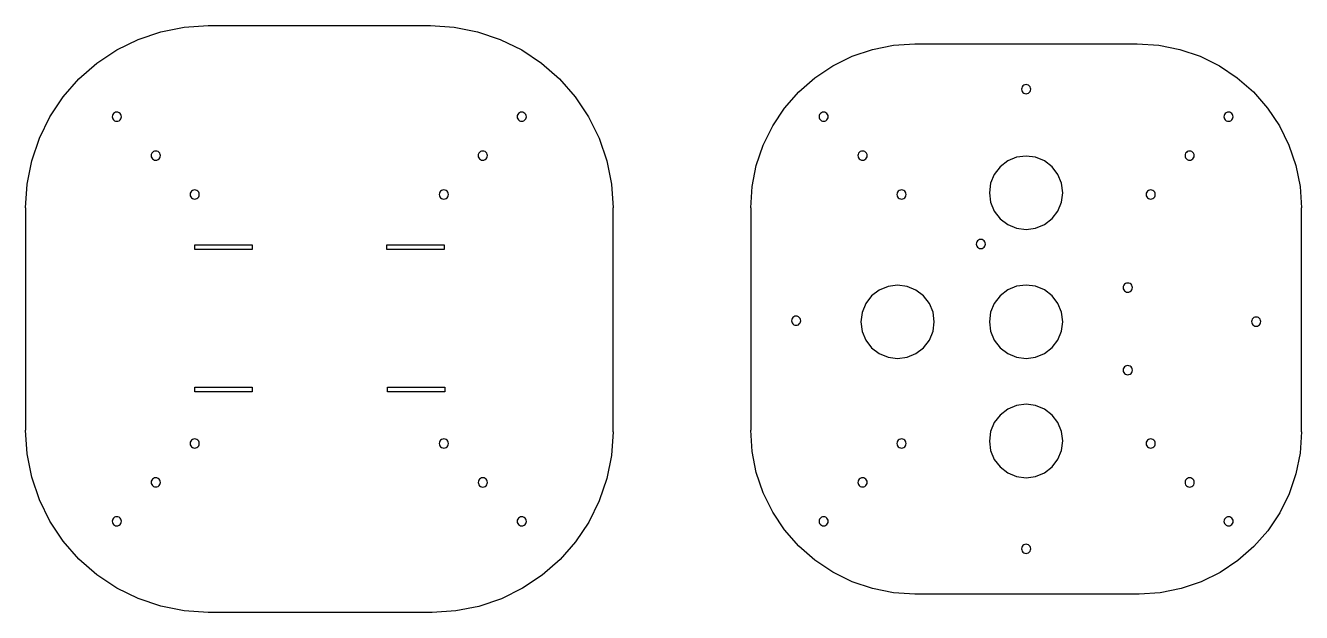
# Model space of a CAD drawing. Extents: x -8.3 to 9.1, y -8.4 to 9.
# Drawn here: x -8.27 to 9.1, y -8.41 to -0.41 of the extents above; entities that cross this region are included whole.
import ezdxf

# ---------------------------------------------------------------- set-up
doc = ezdxf.new("R2010")
doc.units = 0
doc.header["$MEASUREMENT"] = 0
doc.layers.get('0').update_dxf_attribs({"linetype": 'CONTINUOUS'})

msp = doc.modelspace()

# ---------------------------------------------------------------- linework, layer by layer
for p, q in [((-6.739, -0.6), (-6.431, -0.496)), ((-6.431, -0.496), (-6.112, -0.432)), ((-6.112, -0.432), (-5.788, -0.411)), ((-5.788, -0.411), (-2.76, -0.411)), ((-2.76, -0.411), (-2.436, -0.432)), ((-2.436, -0.432), (-2.117, -0.496)), ((-2.117, -0.496), (-1.809, -0.6)), ((-7.031, -0.744), (-6.739, -0.6)), ((-1.809, -0.6), (-1.517, -0.744)), ((3.259, -0.737), (3.545, -0.68)), ((3.545, -0.68), (3.837, -0.661)), ((3.837, -0.661), (6.865, -0.661)), ((6.865, -0.661), (7.157, -0.68)), ((7.157, -0.68), (7.444, -0.737)), ((-7.301, -0.925), (-7.031, -0.744)), ((-1.517, -0.744), (-1.247, -0.925)), ((2.719, -0.961), (2.982, -0.831)), ((2.982, -0.831), (3.259, -0.737)), ((7.444, -0.737), (7.721, -0.831)), ((7.721, -0.831), (7.983, -0.961)), ((-7.546, -1.139), (-7.301, -0.925)), ((-1.247, -0.925), (-1.002, -1.139)), ((2.476, -1.123), (2.719, -0.961)), ((7.983, -0.961), (8.226, -1.123)), ((-7.76, -1.384), (-7.546, -1.139)), ((-1.002, -1.139), (-0.788, -1.384)), ((2.256, -1.316), (2.476, -1.123)), ((8.226, -1.123), (8.446, -1.316)), ((-7.941, -1.654), (-7.76, -1.384)), ((-0.788, -1.384), (-0.607, -1.654)), ((2.063, -1.536), (2.256, -1.316)), ((5.291, -1.263), (5.289, -1.279)), ((5.289, -1.279), (5.291, -1.295)), ((5.297, -1.248), (5.291, -1.263)), ((5.291, -1.295), (5.297, -1.31)), ((5.307, -1.235), (5.297, -1.248)), ((5.297, -1.31), (5.307, -1.323)), ((5.32, -1.225), (5.307, -1.235)), ((5.307, -1.323), (5.32, -1.333)), ((5.335, -1.219), (5.32, -1.225)), ((5.32, -1.333), (5.335, -1.339)), ((5.351, -1.217), (5.335, -1.219)), ((5.335, -1.339), (5.351, -1.342)), ((5.367, -1.219), (5.351, -1.217)), ((5.351, -1.342), (5.367, -1.339)), ((5.382, -1.225), (5.367, -1.219)), ((5.367, -1.339), (5.382, -1.333)), ((5.395, -1.235), (5.382, -1.225)), ((5.382, -1.333), (5.395, -1.323)), ((5.405, -1.248), (5.395, -1.235)), ((5.395, -1.323), (5.405, -1.31)), ((5.411, -1.263), (5.405, -1.248)), ((5.405, -1.31), (5.411, -1.295)), ((5.414, -1.279), (5.411, -1.263)), ((5.411, -1.295), (5.414, -1.279)), ((8.446, -1.316), (8.639, -1.536)), ((1.901, -1.779), (2.063, -1.536)), ((8.639, -1.536), (8.802, -1.779)), ((-8.085, -1.946), (-7.941, -1.654)), ((-7.091, -1.638), (-7.093, -1.654)), ((-7.093, -1.654), (-7.091, -1.67)), ((-7.085, -1.623), (-7.091, -1.638)), ((-7.091, -1.67), (-7.085, -1.685)), ((-7.075, -1.61), (-7.085, -1.623)), ((-7.085, -1.685), (-7.075, -1.698)), ((-7.062, -1.6), (-7.075, -1.61)), ((-7.075, -1.698), (-7.062, -1.708)), ((-7.047, -1.594), (-7.062, -1.6)), ((-7.062, -1.708), (-7.047, -1.714)), ((-7.031, -1.592), (-7.047, -1.594)), ((-7.047, -1.714), (-7.031, -1.717)), ((-7.015, -1.594), (-7.031, -1.592)), ((-7.031, -1.717), (-7.015, -1.714)), ((-7, -1.6), (-7.015, -1.594)), ((-7.015, -1.714), (-7, -1.708)), ((-6.987, -1.61), (-7, -1.6)), ((-7, -1.708), (-6.987, -1.698)), ((-6.977, -1.623), (-6.987, -1.61)), ((-6.987, -1.698), (-6.977, -1.685)), ((-6.97, -1.638), (-6.977, -1.623)), ((-6.977, -1.685), (-6.97, -1.67)), ((-6.968, -1.654), (-6.97, -1.638)), ((-6.97, -1.67), (-6.968, -1.654)), ((-1.577, -1.638), (-1.579, -1.654)), ((-1.579, -1.654), (-1.577, -1.67)), ((-1.571, -1.623), (-1.577, -1.638)), ((-1.577, -1.67), (-1.571, -1.685)), ((-1.561, -1.61), (-1.571, -1.623)), ((-1.571, -1.685), (-1.561, -1.698)), ((-1.548, -1.6), (-1.561, -1.61)), ((-1.561, -1.698), (-1.548, -1.708)), ((-1.533, -1.594), (-1.548, -1.6)), ((-1.548, -1.708), (-1.533, -1.714)), ((-1.517, -1.592), (-1.533, -1.594)), ((-1.533, -1.714), (-1.517, -1.717)), ((-1.501, -1.594), (-1.517, -1.592)), ((-1.517, -1.717), (-1.501, -1.714)), ((-1.486, -1.6), (-1.501, -1.594)), ((-1.501, -1.714), (-1.486, -1.708)), ((-1.473, -1.61), (-1.486, -1.6)), ((-1.486, -1.708), (-1.473, -1.698)), ((-1.463, -1.623), (-1.473, -1.61)), ((-1.473, -1.698), (-1.463, -1.685)), ((-1.457, -1.638), (-1.463, -1.623)), ((-1.463, -1.685), (-1.457, -1.67)), ((-1.454, -1.654), (-1.457, -1.638)), ((-1.457, -1.67), (-1.454, -1.654)), ((-0.607, -1.654), (-0.463, -1.946)), ((2.534, -1.638), (2.532, -1.654)), ((2.532, -1.654), (2.534, -1.67)), ((2.54, -1.623), (2.534, -1.638)), ((2.534, -1.67), (2.54, -1.685)), ((2.55, -1.61), (2.54, -1.623)), ((2.54, -1.685), (2.55, -1.698)), ((2.563, -1.6), (2.55, -1.61)), ((2.55, -1.698), (2.563, -1.708)), ((2.578, -1.594), (2.563, -1.6)), ((2.563, -1.708), (2.578, -1.714)), ((2.594, -1.592), (2.578, -1.594)), ((2.578, -1.714), (2.594, -1.717)), ((2.61, -1.594), (2.594, -1.592)), ((2.594, -1.717), (2.61, -1.714)), ((2.625, -1.6), (2.61, -1.594)), ((2.61, -1.714), (2.625, -1.708)), ((2.638, -1.61), (2.625, -1.6)), ((2.625, -1.708), (2.638, -1.698)), ((2.648, -1.623), (2.638, -1.61)), ((2.638, -1.698), (2.648, -1.685)), ((2.655, -1.638), (2.648, -1.623)), ((2.648, -1.685), (2.655, -1.67)), ((2.657, -1.654), (2.655, -1.638)), ((2.655, -1.67), (2.657, -1.654)), ((8.048, -1.638), (8.046, -1.654)), ((8.046, -1.654), (8.048, -1.67)), ((8.054, -1.623), (8.048, -1.638)), ((8.048, -1.67), (8.054, -1.685)), ((8.064, -1.61), (8.054, -1.623)), ((8.054, -1.685), (8.064, -1.698)), ((8.077, -1.6), (8.064, -1.61)), ((8.064, -1.698), (8.077, -1.708)), ((8.092, -1.594), (8.077, -1.6)), ((8.077, -1.708), (8.092, -1.714)), ((8.108, -1.592), (8.092, -1.594)), ((8.092, -1.714), (8.108, -1.717)), ((8.124, -1.594), (8.108, -1.592)), ((8.108, -1.717), (8.124, -1.714)), ((8.139, -1.6), (8.124, -1.594)), ((8.124, -1.714), (8.139, -1.708)), ((8.152, -1.61), (8.139, -1.6)), ((8.139, -1.708), (8.152, -1.698)), ((8.162, -1.623), (8.152, -1.61)), ((8.152, -1.698), (8.162, -1.685)), ((8.168, -1.638), (8.162, -1.623)), ((8.162, -1.685), (8.168, -1.67)), ((8.171, -1.654), (8.168, -1.638)), ((8.168, -1.67), (8.171, -1.654)), ((1.771, -2.041), (1.901, -1.779)), ((8.802, -1.779), (8.931, -2.041)), ((-8.189, -2.254), (-8.085, -1.946)), ((-0.463, -1.946), (-0.359, -2.254)), ((1.677, -2.318), (1.771, -2.041)), ((8.931, -2.041), (9.025, -2.318)), ((-8.253, -2.572), (-8.189, -2.254)), ((-6.561, -2.168), (-6.563, -2.184)), ((-6.563, -2.184), (-6.561, -2.2)), ((-6.555, -2.153), (-6.561, -2.168)), ((-6.561, -2.2), (-6.555, -2.216)), ((-6.545, -2.14), (-6.555, -2.153)), ((-6.555, -2.216), (-6.545, -2.228)), ((-6.532, -2.13), (-6.545, -2.14)), ((-6.545, -2.228), (-6.532, -2.238)), ((-6.517, -2.124), (-6.532, -2.13)), ((-6.532, -2.238), (-6.517, -2.245)), ((-6.5, -2.122), (-6.517, -2.124)), ((-6.517, -2.245), (-6.5, -2.247)), ((-6.484, -2.124), (-6.5, -2.122)), ((-6.5, -2.247), (-6.484, -2.245)), ((-6.469, -2.13), (-6.484, -2.124)), ((-6.484, -2.245), (-6.469, -2.238)), ((-6.456, -2.14), (-6.469, -2.13)), ((-6.469, -2.238), (-6.456, -2.228)), ((-6.446, -2.153), (-6.456, -2.14)), ((-6.456, -2.228), (-6.446, -2.216)), ((-6.44, -2.168), (-6.446, -2.153)), ((-6.446, -2.216), (-6.44, -2.2)), ((-6.438, -2.184), (-6.44, -2.168)), ((-6.44, -2.2), (-6.438, -2.184)), ((-2.108, -2.168), (-2.11, -2.184)), ((-2.11, -2.184), (-2.108, -2.2)), ((-2.101, -2.153), (-2.108, -2.168)), ((-2.108, -2.2), (-2.101, -2.216)), ((-2.091, -2.14), (-2.101, -2.153)), ((-2.101, -2.216), (-2.091, -2.228)), ((-2.079, -2.13), (-2.091, -2.14)), ((-2.091, -2.228), (-2.079, -2.238)), ((-2.063, -2.124), (-2.079, -2.13)), ((-2.079, -2.238), (-2.063, -2.245)), ((-2.047, -2.122), (-2.063, -2.124)), ((-2.063, -2.245), (-2.047, -2.247)), ((-2.031, -2.124), (-2.047, -2.122)), ((-2.047, -2.247), (-2.031, -2.245)), ((-2.016, -2.13), (-2.031, -2.124)), ((-2.031, -2.245), (-2.016, -2.238)), ((-2.003, -2.14), (-2.016, -2.13)), ((-2.016, -2.238), (-2.003, -2.228)), ((-1.993, -2.153), (-2.003, -2.14)), ((-2.003, -2.228), (-1.993, -2.216)), ((-1.987, -2.168), (-1.993, -2.153)), ((-1.993, -2.216), (-1.987, -2.2)), ((-1.985, -2.184), (-1.987, -2.168)), ((-1.987, -2.2), (-1.985, -2.184)), ((-0.359, -2.254), (-0.295, -2.572)), ((3.064, -2.168), (3.062, -2.184)), ((3.062, -2.184), (3.064, -2.2)), ((3.07, -2.153), (3.064, -2.168)), ((3.064, -2.2), (3.07, -2.216)), ((3.08, -2.14), (3.07, -2.153)), ((3.07, -2.216), (3.08, -2.228)), ((3.093, -2.13), (3.08, -2.14)), ((3.08, -2.228), (3.093, -2.238)), ((3.108, -2.124), (3.093, -2.13)), ((3.093, -2.238), (3.108, -2.245)), ((3.125, -2.122), (3.108, -2.124)), ((3.108, -2.245), (3.125, -2.247)), ((3.141, -2.124), (3.125, -2.122)), ((3.125, -2.247), (3.141, -2.245)), ((3.156, -2.13), (3.141, -2.124)), ((3.141, -2.245), (3.156, -2.238)), ((3.169, -2.14), (3.156, -2.13)), ((3.156, -2.238), (3.169, -2.228)), ((3.179, -2.153), (3.169, -2.14)), ((3.169, -2.228), (3.179, -2.216)), ((3.185, -2.168), (3.179, -2.153)), ((3.179, -2.216), (3.185, -2.2)), ((3.187, -2.184), (3.185, -2.168)), ((3.185, -2.2), (3.187, -2.184)), ((5.101, -2.257), (4.997, -2.337)), ((5.221, -2.207), (5.101, -2.257)), ((5.351, -2.19), (5.221, -2.207)), ((5.48, -2.207), (5.351, -2.19)), ((5.601, -2.257), (5.48, -2.207)), ((5.704, -2.336), (5.601, -2.257)), ((7.517, -2.168), (7.515, -2.184)), ((7.515, -2.184), (7.517, -2.2)), ((7.524, -2.153), (7.517, -2.168)), ((7.517, -2.2), (7.524, -2.216)), ((7.534, -2.14), (7.524, -2.153)), ((7.524, -2.216), (7.534, -2.228)), ((7.546, -2.13), (7.534, -2.14)), ((7.534, -2.228), (7.546, -2.238)), ((7.562, -2.124), (7.546, -2.13)), ((7.546, -2.238), (7.562, -2.245)), ((7.578, -2.122), (7.562, -2.124)), ((7.562, -2.245), (7.578, -2.247)), ((7.594, -2.124), (7.578, -2.122)), ((7.578, -2.247), (7.594, -2.245)), ((7.609, -2.13), (7.594, -2.124)), ((7.594, -2.245), (7.609, -2.238)), ((7.622, -2.14), (7.609, -2.13)), ((7.609, -2.238), (7.622, -2.228)), ((7.632, -2.153), (7.622, -2.14)), ((7.622, -2.228), (7.632, -2.216)), ((7.638, -2.168), (7.632, -2.153)), ((7.632, -2.216), (7.638, -2.2)), ((7.64, -2.184), (7.638, -2.168)), ((7.638, -2.2), (7.64, -2.184)), ((1.62, -2.605), (1.677, -2.318)), ((4.997, -2.337), (4.918, -2.44)), ((5.784, -2.44), (5.704, -2.336)), ((9.025, -2.318), (9.082, -2.605)), ((-8.274, -2.897), (-8.253, -2.572)), ((-0.295, -2.572), (-0.274, -2.897)), ((1.601, -2.897), (1.62, -2.605)), ((4.868, -2.561), (4.851, -2.69)), ((4.918, -2.44), (4.868, -2.561)), ((5.834, -2.56), (5.784, -2.44)), ((5.851, -2.69), (5.834, -2.56)), ((9.082, -2.605), (9.101, -2.897)), ((-6.031, -2.698), (-6.033, -2.715)), ((-6.033, -2.715), (-6.031, -2.731)), ((-6.024, -2.683), (-6.031, -2.698)), ((-6.031, -2.731), (-6.024, -2.746)), ((-6.014, -2.67), (-6.024, -2.683)), ((-6.024, -2.746), (-6.014, -2.759)), ((-6.001, -2.66), (-6.014, -2.67)), ((-6.014, -2.759), (-6.001, -2.769)), ((-5.986, -2.654), (-6.001, -2.66)), ((-6.001, -2.769), (-5.986, -2.775)), ((-5.97, -2.652), (-5.986, -2.654)), ((-5.986, -2.775), (-5.97, -2.777)), ((-5.954, -2.654), (-5.97, -2.652)), ((-5.97, -2.777), (-5.954, -2.775)), ((-5.939, -2.66), (-5.954, -2.654)), ((-5.954, -2.775), (-5.939, -2.769)), ((-5.926, -2.67), (-5.939, -2.66)), ((-5.939, -2.769), (-5.926, -2.759)), ((-5.916, -2.683), (-5.926, -2.67)), ((-5.926, -2.759), (-5.916, -2.746)), ((-5.91, -2.698), (-5.916, -2.683)), ((-5.916, -2.746), (-5.91, -2.731)), ((-5.908, -2.715), (-5.91, -2.698)), ((-5.91, -2.731), (-5.908, -2.715)), ((-2.638, -2.698), (-2.64, -2.715)), ((-2.64, -2.715), (-2.638, -2.731)), ((-2.632, -2.683), (-2.638, -2.698)), ((-2.638, -2.731), (-2.632, -2.746)), ((-2.622, -2.67), (-2.632, -2.683)), ((-2.632, -2.746), (-2.622, -2.759)), ((-2.609, -2.66), (-2.622, -2.67)), ((-2.622, -2.759), (-2.609, -2.769)), ((-2.594, -2.654), (-2.609, -2.66)), ((-2.609, -2.769), (-2.594, -2.775)), ((-2.578, -2.652), (-2.594, -2.654)), ((-2.594, -2.775), (-2.578, -2.777)), ((-2.561, -2.654), (-2.578, -2.652)), ((-2.578, -2.777), (-2.561, -2.775)), ((-2.546, -2.66), (-2.561, -2.654)), ((-2.561, -2.775), (-2.546, -2.769)), ((-2.533, -2.67), (-2.546, -2.66)), ((-2.546, -2.769), (-2.533, -2.759)), ((-2.523, -2.683), (-2.533, -2.67)), ((-2.533, -2.759), (-2.523, -2.746)), ((-2.517, -2.698), (-2.523, -2.683)), ((-2.523, -2.746), (-2.517, -2.731)), ((-2.515, -2.715), (-2.517, -2.698)), ((-2.517, -2.731), (-2.515, -2.715)), ((3.594, -2.698), (3.592, -2.715)), ((3.592, -2.715), (3.594, -2.731)), ((3.601, -2.683), (3.594, -2.698)), ((3.594, -2.731), (3.601, -2.746)), ((3.611, -2.67), (3.601, -2.683)), ((3.601, -2.746), (3.611, -2.759)), ((3.624, -2.66), (3.611, -2.67)), ((3.611, -2.759), (3.624, -2.769)), ((3.639, -2.654), (3.624, -2.66)), ((3.624, -2.769), (3.639, -2.775)), ((3.655, -2.652), (3.639, -2.654)), ((3.639, -2.775), (3.655, -2.777)), ((3.671, -2.654), (3.655, -2.652)), ((3.655, -2.777), (3.671, -2.775)), ((3.686, -2.66), (3.671, -2.654)), ((3.671, -2.775), (3.686, -2.769)), ((3.699, -2.67), (3.686, -2.66)), ((3.686, -2.769), (3.699, -2.759)), ((3.709, -2.683), (3.699, -2.67)), ((3.699, -2.759), (3.709, -2.746)), ((3.715, -2.698), (3.709, -2.683)), ((3.709, -2.746), (3.715, -2.731)), ((3.717, -2.715), (3.715, -2.698)), ((3.715, -2.731), (3.717, -2.715)), ((4.851, -2.69), (4.868, -2.82)), ((5.834, -2.819), (5.851, -2.69)), ((6.987, -2.698), (6.985, -2.715)), ((6.985, -2.715), (6.987, -2.731)), ((6.993, -2.683), (6.987, -2.698)), ((6.987, -2.731), (6.993, -2.746)), ((7.003, -2.67), (6.993, -2.683)), ((6.993, -2.746), (7.003, -2.759)), ((7.016, -2.66), (7.003, -2.67)), ((7.003, -2.759), (7.016, -2.769)), ((7.031, -2.654), (7.016, -2.66)), ((7.016, -2.769), (7.031, -2.775)), ((7.047, -2.652), (7.031, -2.654)), ((7.031, -2.775), (7.047, -2.777)), ((7.064, -2.654), (7.047, -2.652)), ((7.047, -2.777), (7.064, -2.775)), ((7.079, -2.66), (7.064, -2.654)), ((7.064, -2.775), (7.079, -2.769)), ((7.092, -2.67), (7.079, -2.66)), ((7.079, -2.769), (7.092, -2.759)), ((7.102, -2.683), (7.092, -2.67)), ((7.092, -2.759), (7.102, -2.746)), ((7.108, -2.698), (7.102, -2.683)), ((7.102, -2.746), (7.108, -2.731)), ((7.11, -2.715), (7.108, -2.698)), ((7.108, -2.731), (7.11, -2.715)), ((-8.274, -2.897), (-8.274, -5.924)), ((-0.274, -5.948), (-0.274, -2.897)), ((1.601, -2.897), (1.601, -5.924)), ((4.868, -2.82), (4.918, -2.94)), ((4.918, -2.94), (4.998, -3.044)), ((5.705, -3.043), (5.784, -2.94)), ((5.784, -2.94), (5.834, -2.819)), ((9.101, -5.948), (9.101, -2.897)), ((4.998, -3.044), (5.101, -3.123)), ((5.101, -3.123), (5.222, -3.173)), ((5.481, -3.173), (5.601, -3.123)), ((5.601, -3.123), (5.705, -3.043)), ((5.222, -3.173), (5.351, -3.19)), ((5.351, -3.19), (5.481, -3.173)), ((-5.97, -3.402), (-5.189, -3.402)), ((-5.97, -3.464), (-5.97, -3.402)), ((-5.189, -3.464), (-5.97, -3.464)), ((-5.189, -3.402), (-5.189, -3.464)), ((-3.356, -3.464), (-3.356, -3.402)), ((-3.356, -3.402), (-2.574, -3.402)), ((-2.574, -3.464), (-3.356, -3.464)), ((-2.574, -3.402), (-2.574, -3.464)), ((4.674, -3.373), (4.672, -3.389)), ((4.672, -3.389), (4.674, -3.405)), ((4.68, -3.357), (4.674, -3.373)), ((4.674, -3.405), (4.68, -3.42)), ((4.69, -3.345), (4.68, -3.357)), ((4.68, -3.42), (4.69, -3.433)), ((4.703, -3.335), (4.69, -3.345)), ((4.69, -3.433), (4.703, -3.443)), ((4.718, -3.328), (4.703, -3.335)), ((4.703, -3.443), (4.718, -3.449)), ((4.734, -3.326), (4.718, -3.328)), ((4.718, -3.449), (4.734, -3.451)), ((4.751, -3.328), (4.734, -3.326)), ((4.734, -3.451), (4.751, -3.449)), ((4.766, -3.335), (4.751, -3.328)), ((4.751, -3.449), (4.766, -3.443)), ((4.779, -3.345), (4.766, -3.335)), ((4.766, -3.443), (4.779, -3.433)), ((4.789, -3.357), (4.779, -3.345)), ((4.779, -3.433), (4.789, -3.42)), ((4.795, -3.373), (4.789, -3.357)), ((4.789, -3.42), (4.795, -3.405)), ((4.797, -3.389), (4.795, -3.373)), ((4.795, -3.405), (4.797, -3.389)), ((3.471, -3.966), (3.351, -4.016)), ((3.601, -3.949), (3.471, -3.966)), ((3.73, -3.966), (3.601, -3.949)), ((3.851, -4.016), (3.73, -3.966)), ((5.221, -3.965), (5.101, -4.015)), ((5.351, -3.948), (5.221, -3.965)), ((5.48, -3.965), (5.351, -3.948)), ((5.601, -4.015), (5.48, -3.965)), ((6.675, -3.966), (6.673, -3.983)), ((6.673, -3.983), (6.675, -3.999)), ((6.681, -3.951), (6.675, -3.966)), ((6.691, -3.938), (6.681, -3.951)), ((6.704, -3.928), (6.691, -3.938)), ((6.719, -3.922), (6.704, -3.928)), ((6.736, -3.92), (6.719, -3.922)), ((6.752, -3.922), (6.736, -3.92)), ((6.767, -3.928), (6.752, -3.922)), ((6.78, -3.938), (6.767, -3.928)), ((6.79, -3.951), (6.78, -3.938)), ((6.796, -3.966), (6.79, -3.951)), ((6.798, -3.983), (6.796, -3.966)), ((6.796, -3.999), (6.798, -3.983)), ((3.247, -4.096), (3.168, -4.199)), ((3.351, -4.016), (3.247, -4.096)), ((3.954, -4.095), (3.851, -4.016)), ((4.034, -4.199), (3.954, -4.095)), ((4.997, -4.095), (4.918, -4.198)), ((5.101, -4.015), (4.997, -4.095)), ((5.704, -4.094), (5.601, -4.015)), ((5.784, -4.198), (5.704, -4.094)), ((6.675, -3.999), (6.681, -4.014)), ((6.681, -4.014), (6.691, -4.027)), ((6.691, -4.027), (6.704, -4.037)), ((6.704, -4.037), (6.719, -4.043)), ((6.719, -4.043), (6.736, -4.045)), ((6.736, -4.045), (6.752, -4.043)), ((6.752, -4.043), (6.767, -4.037)), ((6.767, -4.037), (6.78, -4.027)), ((6.78, -4.027), (6.79, -4.014)), ((6.79, -4.014), (6.796, -3.999)), ((3.118, -4.32), (3.101, -4.449)), ((3.168, -4.199), (3.118, -4.32)), ((4.084, -4.319), (4.034, -4.199)), ((4.101, -4.449), (4.084, -4.319)), ((4.868, -4.319), (4.851, -4.448)), ((4.918, -4.198), (4.868, -4.319)), ((5.834, -4.318), (5.784, -4.198)), ((5.851, -4.448), (5.834, -4.318)), ((2.159, -4.417), (2.157, -4.434)), ((2.157, -4.434), (2.159, -4.45)), ((2.165, -4.402), (2.159, -4.417)), ((2.159, -4.45), (2.165, -4.465)), ((2.175, -4.389), (2.165, -4.402)), ((2.165, -4.465), (2.175, -4.478)), ((2.188, -4.379), (2.175, -4.389)), ((2.175, -4.478), (2.188, -4.488)), ((2.203, -4.373), (2.188, -4.379)), ((2.188, -4.488), (2.203, -4.494)), ((2.219, -4.371), (2.203, -4.373)), ((2.203, -4.494), (2.219, -4.496)), ((2.235, -4.373), (2.219, -4.371)), ((2.219, -4.496), (2.235, -4.494)), ((2.25, -4.379), (2.235, -4.373)), ((2.235, -4.494), (2.25, -4.488)), ((2.263, -4.389), (2.25, -4.379)), ((2.25, -4.488), (2.263, -4.478)), ((2.273, -4.402), (2.263, -4.389)), ((2.263, -4.478), (2.273, -4.465)), ((2.28, -4.417), (2.273, -4.402)), ((2.273, -4.465), (2.28, -4.45)), ((2.282, -4.434), (2.28, -4.417)), ((2.28, -4.45), (2.282, -4.434)), ((3.101, -4.449), (3.118, -4.579)), ((4.084, -4.578), (4.101, -4.449)), ((4.851, -4.448), (4.868, -4.578)), ((5.834, -4.577), (5.851, -4.448)), ((8.423, -4.43), (8.421, -4.446)), ((8.421, -4.446), (8.423, -4.462)), ((8.429, -4.415), (8.423, -4.43)), ((8.423, -4.462), (8.429, -4.477)), ((8.439, -4.402), (8.429, -4.415)), ((8.429, -4.477), (8.439, -4.49)), ((8.452, -4.392), (8.439, -4.402)), ((8.439, -4.49), (8.452, -4.5)), ((8.467, -4.386), (8.452, -4.392)), ((8.452, -4.5), (8.467, -4.507)), ((8.483, -4.384), (8.467, -4.386)), ((8.467, -4.507), (8.483, -4.509)), ((8.5, -4.386), (8.483, -4.384)), ((8.483, -4.509), (8.5, -4.507)), ((8.515, -4.392), (8.5, -4.386)), ((8.5, -4.507), (8.515, -4.5)), ((8.528, -4.402), (8.515, -4.392)), ((8.515, -4.5), (8.528, -4.49)), ((8.538, -4.415), (8.528, -4.402)), ((8.528, -4.49), (8.538, -4.477)), ((8.544, -4.43), (8.538, -4.415)), ((8.538, -4.477), (8.544, -4.462)), ((8.546, -4.446), (8.544, -4.43)), ((8.544, -4.462), (8.546, -4.446)), ((3.118, -4.579), (3.168, -4.699)), ((4.034, -4.699), (4.084, -4.578)), ((4.868, -4.578), (4.918, -4.698)), ((5.784, -4.698), (5.834, -4.577)), ((3.168, -4.699), (3.248, -4.803)), ((3.248, -4.803), (3.351, -4.882)), ((3.851, -4.882), (3.955, -4.802)), ((3.955, -4.802), (4.034, -4.699)), ((4.918, -4.698), (4.998, -4.802)), ((4.998, -4.802), (5.101, -4.881)), ((5.601, -4.881), (5.705, -4.801)), ((5.705, -4.801), (5.784, -4.698)), ((3.351, -4.882), (3.472, -4.932)), ((3.472, -4.932), (3.601, -4.949)), ((3.601, -4.949), (3.731, -4.932)), ((3.731, -4.932), (3.851, -4.882)), ((5.101, -4.881), (5.222, -4.931)), ((5.222, -4.931), (5.351, -4.948)), ((5.351, -4.948), (5.481, -4.931)), ((5.481, -4.931), (5.601, -4.881)), ((6.675, -5.091), (6.673, -5.107)), ((6.673, -5.107), (6.675, -5.124)), ((6.681, -5.076), (6.675, -5.091)), ((6.675, -5.124), (6.681, -5.139)), ((6.691, -5.063), (6.681, -5.076)), ((6.681, -5.139), (6.691, -5.152)), ((6.704, -5.053), (6.691, -5.063)), ((6.691, -5.152), (6.704, -5.161)), ((6.719, -5.047), (6.704, -5.053)), ((6.704, -5.161), (6.719, -5.168)), ((6.736, -5.045), (6.719, -5.047)), ((6.719, -5.168), (6.736, -5.17)), ((6.752, -5.047), (6.736, -5.045)), ((6.736, -5.17), (6.752, -5.168)), ((6.767, -5.053), (6.752, -5.047)), ((6.752, -5.168), (6.767, -5.161)), ((6.78, -5.063), (6.767, -5.053)), ((6.767, -5.161), (6.78, -5.152)), ((6.79, -5.076), (6.78, -5.063)), ((6.78, -5.152), (6.79, -5.139)), ((6.796, -5.091), (6.79, -5.076)), ((6.79, -5.139), (6.796, -5.124)), ((6.798, -5.107), (6.796, -5.091)), ((6.796, -5.124), (6.798, -5.107)), ((-5.97, -5.339), (-5.189, -5.339)), ((-5.97, -5.401), (-5.97, -5.339)), ((-5.189, -5.339), (-5.189, -5.401)), ((-3.345, -5.401), (-3.345, -5.339)), ((-3.345, -5.339), (-2.564, -5.339)), ((-2.564, -5.339), (-2.564, -5.401)), ((-5.189, -5.401), (-5.97, -5.401)), ((-2.564, -5.401), (-3.345, -5.401)), ((4.997, -5.719), (4.918, -5.823)), ((5.101, -5.64), (4.997, -5.719)), ((5.221, -5.59), (5.101, -5.64)), ((5.351, -5.573), (5.221, -5.59)), ((5.48, -5.59), (5.351, -5.573)), ((5.601, -5.64), (5.48, -5.59)), ((5.704, -5.719), (5.601, -5.64)), ((5.784, -5.823), (5.704, -5.719)), ((4.918, -5.823), (4.868, -5.944)), ((5.834, -5.943), (5.784, -5.823)), ((-8.253, -6.249), (-8.274, -5.924)), ((-6.024, -6.075), (-6.031, -6.09)), ((-6.014, -6.062), (-6.024, -6.075)), ((-6.001, -6.052), (-6.014, -6.062)), ((-5.986, -6.046), (-6.001, -6.052)), ((-5.97, -6.044), (-5.986, -6.046)), ((-5.954, -6.046), (-5.97, -6.044)), ((-5.939, -6.052), (-5.954, -6.046)), ((-5.926, -6.062), (-5.939, -6.052)), ((-5.916, -6.075), (-5.926, -6.062)), ((-5.91, -6.09), (-5.916, -6.075)), ((-2.631, -6.076), (-2.637, -6.091)), ((-2.621, -6.063), (-2.631, -6.076)), ((-2.608, -6.053), (-2.621, -6.063)), ((-2.593, -6.047), (-2.608, -6.053)), ((-2.577, -6.045), (-2.593, -6.047)), ((-2.561, -6.047), (-2.577, -6.045)), ((-2.546, -6.053), (-2.561, -6.047)), ((-2.533, -6.063), (-2.546, -6.053)), ((-2.523, -6.076), (-2.533, -6.063)), ((-2.517, -6.091), (-2.523, -6.076)), ((-0.274, -5.948), (-0.295, -6.27)), ((1.62, -6.216), (1.601, -5.924)), ((3.601, -6.075), (3.594, -6.09)), ((3.611, -6.062), (3.601, -6.075)), ((3.624, -6.052), (3.611, -6.062)), ((3.639, -6.046), (3.624, -6.052)), ((3.655, -6.044), (3.639, -6.046)), ((3.671, -6.046), (3.655, -6.044)), ((3.686, -6.052), (3.671, -6.046)), ((3.699, -6.062), (3.686, -6.052)), ((3.709, -6.075), (3.699, -6.062)), ((3.715, -6.09), (3.709, -6.075)), ((4.868, -5.944), (4.851, -6.073)), ((4.851, -6.073), (4.868, -6.202)), ((5.851, -6.072), (5.834, -5.943)), ((5.834, -6.202), (5.851, -6.072)), ((6.994, -6.076), (6.988, -6.091)), ((7.004, -6.063), (6.994, -6.076)), ((7.017, -6.053), (7.004, -6.063)), ((7.032, -6.047), (7.017, -6.053)), ((7.048, -6.045), (7.032, -6.047)), ((7.064, -6.047), (7.048, -6.045)), ((7.079, -6.053), (7.064, -6.047)), ((7.092, -6.063), (7.079, -6.053)), ((7.102, -6.076), (7.092, -6.063)), ((7.108, -6.091), (7.102, -6.076)), ((9.101, -5.948), (9.082, -6.237)), ((-8.189, -6.568), (-8.253, -6.249)), ((-6.031, -6.09), (-6.033, -6.107)), ((-6.033, -6.107), (-6.031, -6.123)), ((-6.031, -6.123), (-6.024, -6.138)), ((-6.024, -6.138), (-6.014, -6.151)), ((-6.014, -6.151), (-6.001, -6.161)), ((-6.001, -6.161), (-5.986, -6.167)), ((-5.986, -6.167), (-5.97, -6.169)), ((-5.97, -6.169), (-5.954, -6.167)), ((-5.954, -6.167), (-5.939, -6.161)), ((-5.939, -6.161), (-5.926, -6.151)), ((-5.926, -6.151), (-5.916, -6.138)), ((-5.916, -6.138), (-5.91, -6.123)), ((-5.908, -6.107), (-5.91, -6.09)), ((-5.91, -6.123), (-5.908, -6.107)), ((-2.637, -6.091), (-2.639, -6.107)), ((-2.639, -6.107), (-2.637, -6.123)), ((-2.637, -6.123), (-2.631, -6.138)), ((-2.631, -6.138), (-2.621, -6.151)), ((-2.621, -6.151), (-2.608, -6.161)), ((-2.608, -6.161), (-2.593, -6.168)), ((-2.593, -6.168), (-2.577, -6.17)), ((-2.577, -6.17), (-2.561, -6.168)), ((-2.561, -6.168), (-2.546, -6.161)), ((-2.546, -6.161), (-2.533, -6.151)), ((-2.533, -6.151), (-2.523, -6.138)), ((-2.523, -6.138), (-2.517, -6.123)), ((-2.514, -6.107), (-2.517, -6.091)), ((-2.517, -6.123), (-2.514, -6.107)), ((1.677, -6.503), (1.62, -6.216)), ((3.594, -6.09), (3.592, -6.107)), ((3.592, -6.107), (3.594, -6.123)), ((3.594, -6.123), (3.601, -6.138)), ((3.601, -6.138), (3.611, -6.151)), ((3.611, -6.151), (3.624, -6.161)), ((3.624, -6.161), (3.639, -6.167)), ((3.639, -6.167), (3.655, -6.169)), ((3.655, -6.169), (3.671, -6.167)), ((3.671, -6.167), (3.686, -6.161)), ((3.686, -6.161), (3.699, -6.151)), ((3.699, -6.151), (3.709, -6.138)), ((3.709, -6.138), (3.715, -6.123)), ((3.717, -6.107), (3.715, -6.09)), ((3.715, -6.123), (3.717, -6.107)), ((4.868, -6.202), (4.918, -6.323)), ((5.784, -6.322), (5.834, -6.202)), ((6.988, -6.091), (6.986, -6.107)), ((6.986, -6.107), (6.988, -6.123)), ((6.988, -6.123), (6.994, -6.138)), ((6.994, -6.138), (7.004, -6.151)), ((7.004, -6.151), (7.017, -6.161)), ((7.017, -6.161), (7.032, -6.168)), ((7.032, -6.168), (7.048, -6.17)), ((7.048, -6.17), (7.064, -6.168)), ((7.064, -6.168), (7.079, -6.161)), ((7.079, -6.161), (7.092, -6.151)), ((7.092, -6.151), (7.102, -6.138)), ((7.102, -6.138), (7.108, -6.123)), ((7.111, -6.107), (7.108, -6.091)), ((7.108, -6.123), (7.111, -6.107)), ((9.082, -6.237), (9.026, -6.521)), ((-0.295, -6.27), (-0.358, -6.585)), ((4.918, -6.323), (4.998, -6.426)), ((4.998, -6.426), (5.101, -6.506)), ((5.601, -6.506), (5.705, -6.426)), ((5.705, -6.426), (5.784, -6.322)), ((-8.085, -6.875), (-8.189, -6.568)), ((-6.545, -6.593), (-6.555, -6.606)), ((-6.532, -6.583), (-6.545, -6.593)), ((-6.517, -6.576), (-6.532, -6.583)), ((-6.5, -6.574), (-6.517, -6.576)), ((-6.484, -6.576), (-6.5, -6.574)), ((-6.469, -6.583), (-6.484, -6.576)), ((-6.456, -6.593), (-6.469, -6.583)), ((-6.446, -6.606), (-6.456, -6.593)), ((-2.091, -6.593), (-2.101, -6.606)), ((-2.078, -6.583), (-2.091, -6.593)), ((-2.063, -6.577), (-2.078, -6.583)), ((-2.047, -6.575), (-2.063, -6.577)), ((-2.03, -6.577), (-2.047, -6.575)), ((-2.015, -6.583), (-2.03, -6.577)), ((-2.002, -6.593), (-2.015, -6.583)), ((-1.992, -6.606), (-2.002, -6.593)), ((-0.358, -6.585), (-0.461, -6.89)), ((1.771, -6.78), (1.677, -6.503)), ((3.08, -6.593), (3.07, -6.606)), ((3.093, -6.583), (3.08, -6.593)), ((3.108, -6.576), (3.093, -6.583)), ((3.125, -6.574), (3.108, -6.576)), ((3.141, -6.576), (3.125, -6.574)), ((3.156, -6.583), (3.141, -6.576)), ((3.169, -6.593), (3.156, -6.583)), ((3.179, -6.606), (3.169, -6.593)), ((5.101, -6.506), (5.222, -6.556)), ((5.222, -6.556), (5.351, -6.573)), ((5.351, -6.573), (5.481, -6.556)), ((5.481, -6.556), (5.601, -6.506)), ((7.534, -6.593), (7.524, -6.606)), ((7.547, -6.583), (7.534, -6.593)), ((7.562, -6.577), (7.547, -6.583)), ((7.578, -6.575), (7.562, -6.577)), ((7.595, -6.577), (7.578, -6.575)), ((7.61, -6.583), (7.595, -6.577)), ((7.623, -6.593), (7.61, -6.583)), ((7.633, -6.606), (7.623, -6.593)), ((9.026, -6.521), (8.933, -6.795)), ((-6.561, -6.621), (-6.563, -6.637)), ((-6.563, -6.637), (-6.561, -6.653)), ((-6.555, -6.606), (-6.561, -6.621)), ((-6.561, -6.653), (-6.555, -6.668)), ((-6.555, -6.668), (-6.545, -6.681)), ((-6.545, -6.681), (-6.532, -6.691)), ((-6.532, -6.691), (-6.517, -6.697)), ((-6.517, -6.697), (-6.5, -6.699)), ((-6.5, -6.699), (-6.484, -6.697)), ((-6.484, -6.697), (-6.469, -6.691)), ((-6.469, -6.691), (-6.456, -6.681)), ((-6.456, -6.681), (-6.446, -6.668)), ((-6.44, -6.621), (-6.446, -6.606)), ((-6.446, -6.668), (-6.44, -6.653)), ((-6.438, -6.637), (-6.44, -6.621)), ((-6.44, -6.653), (-6.438, -6.637)), ((-2.107, -6.621), (-2.109, -6.637)), ((-2.109, -6.637), (-2.107, -6.654)), ((-2.101, -6.606), (-2.107, -6.621)), ((-2.107, -6.654), (-2.101, -6.669)), ((-2.101, -6.669), (-2.091, -6.682)), ((-2.091, -6.682), (-2.078, -6.692)), ((-2.078, -6.692), (-2.063, -6.698)), ((-2.063, -6.698), (-2.047, -6.7)), ((-2.047, -6.7), (-2.03, -6.698)), ((-2.03, -6.698), (-2.015, -6.692)), ((-2.015, -6.692), (-2.002, -6.682)), ((-2.002, -6.682), (-1.992, -6.669)), ((-1.986, -6.621), (-1.992, -6.606)), ((-1.992, -6.669), (-1.986, -6.654)), ((-1.984, -6.637), (-1.986, -6.621)), ((-1.986, -6.654), (-1.984, -6.637)), ((3.064, -6.621), (3.062, -6.637)), ((3.062, -6.637), (3.064, -6.653)), ((3.07, -6.606), (3.064, -6.621)), ((3.064, -6.653), (3.07, -6.668)), ((3.07, -6.668), (3.08, -6.681)), ((3.08, -6.681), (3.093, -6.691)), ((3.093, -6.691), (3.108, -6.697)), ((3.108, -6.697), (3.125, -6.699)), ((3.125, -6.699), (3.141, -6.697)), ((3.141, -6.697), (3.156, -6.691)), ((3.156, -6.691), (3.169, -6.681)), ((3.169, -6.681), (3.179, -6.668)), ((3.185, -6.621), (3.179, -6.606)), ((3.179, -6.668), (3.185, -6.653)), ((3.187, -6.637), (3.185, -6.621)), ((3.185, -6.653), (3.187, -6.637)), ((7.518, -6.621), (7.516, -6.637)), ((7.516, -6.637), (7.518, -6.654)), ((7.524, -6.606), (7.518, -6.621)), ((7.518, -6.654), (7.524, -6.669)), ((7.524, -6.669), (7.534, -6.682)), ((7.534, -6.682), (7.547, -6.692)), ((7.547, -6.692), (7.562, -6.698)), ((7.562, -6.698), (7.578, -6.7)), ((7.578, -6.7), (7.595, -6.698)), ((7.595, -6.698), (7.61, -6.692)), ((7.61, -6.692), (7.623, -6.682)), ((7.623, -6.682), (7.633, -6.669)), ((7.639, -6.621), (7.633, -6.606)), ((7.633, -6.669), (7.639, -6.654)), ((7.641, -6.637), (7.639, -6.621)), ((7.639, -6.654), (7.641, -6.637)), ((-7.941, -7.167), (-8.085, -6.875)), ((-0.461, -6.89), (-0.604, -7.179)), ((1.901, -7.042), (1.771, -6.78)), ((8.933, -6.795), (8.805, -7.054)), ((-7.075, -7.123), (-7.085, -7.136)), ((-7.062, -7.113), (-7.075, -7.123)), ((-7.047, -7.107), (-7.062, -7.113)), ((-7.031, -7.105), (-7.047, -7.107)), ((-7.015, -7.107), (-7.031, -7.105)), ((-7, -7.113), (-7.015, -7.107)), ((-6.987, -7.123), (-7, -7.113)), ((-6.977, -7.136), (-6.987, -7.123)), ((-1.56, -7.124), (-1.57, -7.136)), ((-1.548, -7.114), (-1.56, -7.124)), ((-1.532, -7.107), (-1.548, -7.114)), ((-1.516, -7.105), (-1.532, -7.107)), ((-1.5, -7.107), (-1.516, -7.105)), ((-1.485, -7.114), (-1.5, -7.107)), ((-1.472, -7.124), (-1.485, -7.114)), ((-1.462, -7.136), (-1.472, -7.124)), ((2.063, -7.285), (1.901, -7.042)), ((2.55, -7.123), (2.54, -7.136)), ((2.563, -7.113), (2.55, -7.123)), ((2.578, -7.107), (2.563, -7.113)), ((2.594, -7.105), (2.578, -7.107)), ((2.61, -7.107), (2.594, -7.105)), ((2.625, -7.113), (2.61, -7.107)), ((2.638, -7.123), (2.625, -7.113)), ((2.648, -7.136), (2.638, -7.123)), ((8.065, -7.124), (8.055, -7.136)), ((8.077, -7.114), (8.065, -7.124)), ((8.093, -7.107), (8.077, -7.114)), ((8.109, -7.105), (8.093, -7.107)), ((8.125, -7.107), (8.109, -7.105)), ((8.14, -7.114), (8.125, -7.107)), ((8.153, -7.124), (8.14, -7.114)), ((8.163, -7.136), (8.153, -7.124)), ((8.805, -7.054), (8.644, -7.295)), ((-7.76, -7.437), (-7.941, -7.167)), ((-7.091, -7.151), (-7.093, -7.167)), ((-7.093, -7.167), (-7.091, -7.183)), ((-7.085, -7.136), (-7.091, -7.151)), ((-7.091, -7.183), (-7.085, -7.198)), ((-7.085, -7.198), (-7.075, -7.211)), ((-7.075, -7.211), (-7.062, -7.221)), ((-7.062, -7.221), (-7.047, -7.227)), ((-7.047, -7.227), (-7.031, -7.23)), ((-7.031, -7.23), (-7.015, -7.227)), ((-7.015, -7.227), (-7, -7.221)), ((-7, -7.221), (-6.987, -7.211)), ((-6.987, -7.211), (-6.977, -7.198)), ((-6.97, -7.151), (-6.977, -7.136)), ((-6.977, -7.198), (-6.97, -7.183)), ((-6.968, -7.167), (-6.97, -7.151)), ((-6.97, -7.183), (-6.968, -7.167)), ((-1.577, -7.152), (-1.579, -7.168)), ((-1.579, -7.168), (-1.577, -7.184)), ((-1.57, -7.136), (-1.577, -7.152)), ((-1.577, -7.184), (-1.57, -7.199)), ((-1.57, -7.199), (-1.56, -7.212)), ((-1.56, -7.212), (-1.548, -7.222)), ((-1.548, -7.222), (-1.532, -7.228)), ((-1.532, -7.228), (-1.516, -7.23)), ((-1.516, -7.23), (-1.5, -7.228)), ((-1.5, -7.228), (-1.485, -7.222)), ((-1.485, -7.222), (-1.472, -7.212)), ((-1.472, -7.212), (-1.462, -7.199)), ((-1.456, -7.152), (-1.462, -7.136)), ((-1.462, -7.199), (-1.456, -7.184)), ((-1.454, -7.168), (-1.456, -7.152)), ((-1.456, -7.184), (-1.454, -7.168)), ((-0.604, -7.179), (-0.783, -7.447)), ((2.256, -7.505), (2.063, -7.285)), ((2.534, -7.151), (2.532, -7.167)), ((2.532, -7.167), (2.534, -7.183)), ((2.54, -7.136), (2.534, -7.151)), ((2.534, -7.183), (2.54, -7.198)), ((2.54, -7.198), (2.55, -7.211)), ((2.55, -7.211), (2.563, -7.221)), ((2.563, -7.221), (2.578, -7.227)), ((2.578, -7.227), (2.594, -7.23)), ((2.594, -7.23), (2.61, -7.227)), ((2.61, -7.227), (2.625, -7.221)), ((2.625, -7.221), (2.638, -7.211)), ((2.638, -7.211), (2.648, -7.198)), ((2.655, -7.151), (2.648, -7.136)), ((2.648, -7.198), (2.655, -7.183)), ((2.657, -7.167), (2.655, -7.151)), ((2.655, -7.183), (2.657, -7.167)), ((8.048, -7.152), (8.046, -7.168)), ((8.046, -7.168), (8.048, -7.184)), ((8.055, -7.136), (8.048, -7.152)), ((8.048, -7.184), (8.055, -7.199)), ((8.055, -7.199), (8.065, -7.212)), ((8.065, -7.212), (8.077, -7.222)), ((8.077, -7.222), (8.093, -7.228)), ((8.093, -7.228), (8.109, -7.23)), ((8.109, -7.23), (8.125, -7.228)), ((8.125, -7.228), (8.14, -7.222)), ((8.14, -7.222), (8.153, -7.212)), ((8.153, -7.212), (8.163, -7.199)), ((8.169, -7.152), (8.163, -7.136)), ((8.163, -7.199), (8.169, -7.184)), ((8.171, -7.168), (8.169, -7.152)), ((8.169, -7.184), (8.171, -7.168)), ((8.644, -7.295), (8.453, -7.512)), ((-7.546, -7.682), (-7.76, -7.437)), ((-0.783, -7.447), (-0.995, -7.689)), ((2.476, -7.698), (2.256, -7.505)), ((5.291, -7.526), (5.289, -7.542)), ((5.289, -7.542), (5.291, -7.558)), ((5.297, -7.511), (5.291, -7.526)), ((5.291, -7.558), (5.297, -7.574)), ((5.307, -7.498), (5.297, -7.511)), ((5.297, -7.574), (5.307, -7.587)), ((5.32, -7.488), (5.307, -7.498)), ((5.307, -7.587), (5.32, -7.596)), ((5.335, -7.482), (5.32, -7.488)), ((5.32, -7.596), (5.335, -7.603)), ((5.351, -7.48), (5.335, -7.482)), ((5.335, -7.603), (5.351, -7.605)), ((5.367, -7.482), (5.351, -7.48)), ((5.351, -7.605), (5.367, -7.603)), ((5.382, -7.488), (5.367, -7.482)), ((5.367, -7.603), (5.382, -7.596)), ((5.395, -7.498), (5.382, -7.488)), ((5.382, -7.596), (5.395, -7.587)), ((5.405, -7.511), (5.395, -7.498)), ((5.395, -7.587), (5.405, -7.574)), ((5.411, -7.526), (5.405, -7.511)), ((5.405, -7.574), (5.411, -7.558)), ((5.414, -7.542), (5.411, -7.526)), ((5.411, -7.558), (5.414, -7.542)), ((8.453, -7.512), (8.236, -7.703)), ((-7.301, -7.896), (-7.546, -7.682)), ((-0.995, -7.689), (-1.237, -7.901)), ((2.719, -7.86), (2.476, -7.698)), ((8.236, -7.703), (7.995, -7.864)), ((-7.031, -8.077), (-7.301, -7.896)), ((-1.237, -7.901), (-1.505, -8.08)), ((2.982, -7.99), (2.719, -7.86)), ((3.259, -8.084), (2.982, -7.99)), ((7.736, -7.992), (7.462, -8.085)), ((7.995, -7.864), (7.736, -7.992)), ((-6.739, -8.221), (-7.031, -8.077)), ((-1.505, -8.08), (-1.794, -8.223)), ((3.545, -8.141), (3.259, -8.084)), ((3.837, -8.16), (3.545, -8.141)), ((6.889, -8.16), (3.837, -8.16)), ((7.178, -8.141), (6.889, -8.16)), ((7.462, -8.085), (7.178, -8.141)), ((-6.431, -8.325), (-6.739, -8.221)), ((-6.112, -8.389), (-6.431, -8.325)), ((-2.099, -8.326), (-2.414, -8.389)), ((-1.794, -8.223), (-2.099, -8.326)), ((-5.788, -8.41), (-6.112, -8.389)), ((-2.736, -8.41), (-5.788, -8.41)), ((-2.414, -8.389), (-2.736, -8.41))]:
    msp.add_line(p, q)

doc.saveas('drawing.dxf')
